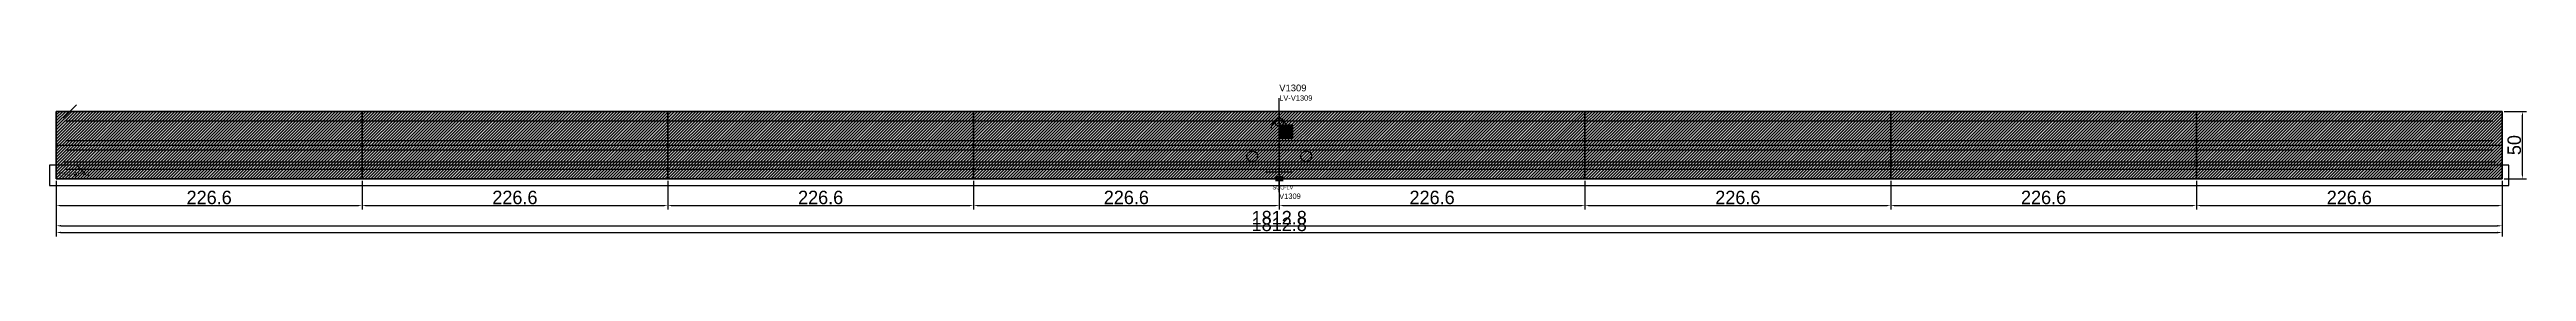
# Model space of a CAD drawing. Header units: metres. Extents: x 12791 to 14626, y 13116 to 13229.
import ezdxf

# ---------------------------------------------------------------- set-up
doc = ezdxf.new("R2010")
doc.units = ezdxf.units.M
for name, color, linetype in [('BARRA DE ANCORAGEM', 251, 'CONTINUOUS'), ('barrote', 251, 'CONTINUOUS'), ('CONCRETO', 251, 'CONTINUOUS'), ('COTA', 241, 'CONTINUOUS'), ('cotas', 241, 'CONTINUOUS'), ('Demarcação 1', 251, 'CONTINUOUS'), ('Demarcação 2', 254, 'CONTINUOUS'), ('Hachura', 251, 'CONTINUOUS'), ('HACHURA MADEIRAS', 1, 'CONTINUOUS'), ('Laje_Perimetro', 7, 'CONTINUOUS'), ('material do compensado', 7, 'CONTINUOUS'), ('NOMENCLATURA', 7, 'CONTINUOUS'), ('Painéis', 200, 'CONTINUOUS'), ('PONTALETE', 7, 'CONTINUOUS'), ('presilha', 1, 'CONTINUOUS'), ('Reaproveitamento', 251, 'CONTINUOUS'), ('SARR_3.5x7', 81, 'CONTINUOUS'), ('SCO-___-LAJ', 2, 'CONTINUOUS'), ('TENSOR', 3, 'CONTINUOUS'), ('texto', 7, 'CONTINUOUS'), ('Texto Qtd Sarr', 242, 'CONTINUOUS')]:
    doc.layers.add(name, color=color, linetype=linetype)
doc.styles.add('STR_STANDARD', font='arial.ttf')
doc.dimstyles.new('EZ DXF', dxfattribs={"dimtxt": 10, "dimasz": 3.5, "dimexe": 3, "dimexo": 1.5, "dimgap": 1, "dimtad": 1, "dimdec": 1, "dimdsep": 46, "dimcen": 2.5, "dimazin": 3, "dimtfac": 1, "dimtmove": 0, "dimatfit": 3})

msp = doc.modelspace()

# ---------------------------------------------------------------- hatches: boundary and pattern name
at = {"layer": 'Hachura'}
h = msp.add_hatch(color=3, dxfattribs=at)
h.dxf.hatch_style = 1
h.paths.add_polyline_path([(12795.5914, 13158.9905), (13022.1914, 13158.9905), (13022.1914, 13208.9905), (12795.5914, 13208.9905)])
h = msp.add_hatch(dxfattribs=at)
h.set_pattern_fill('ANSI31', scale=0.5)
h.paths.add_polyline_path([(12795.5914, 13158.9905), (13022.1914, 13158.9905), (13022.1914, 13208.9905), (12795.5914, 13208.9905)])
h = msp.add_hatch(color=3, dxfattribs=at)
h.dxf.hatch_style = 1
h.paths.add_polyline_path([(12795.5914, 13158.9905), (13022.1914, 13158.9905), (13022.1914, 13208.9905), (12795.5914, 13208.9905)])
h = msp.add_hatch(dxfattribs=at)
h.set_pattern_fill('ANSI31', scale=0.5)
h.paths.add_polyline_path([(12795.5914, 13158.9905), (13022.1914, 13158.9905), (13022.1914, 13208.9905), (12795.5914, 13208.9905)])
h = msp.add_hatch(color=3, dxfattribs=at)
h.dxf.hatch_style = 1
h.paths.add_polyline_path([(13022.1914, 13158.9905), (13248.7914, 13158.9905), (13248.7914, 13208.9905), (13022.1914, 13208.9905)])
h = msp.add_hatch(dxfattribs=at)
h.set_pattern_fill('ANSI31', scale=0.5)
h.paths.add_polyline_path([(13022.1914, 13158.9905), (13248.7914, 13158.9905), (13248.7914, 13208.9905), (13022.1914, 13208.9905)])
h = msp.add_hatch(color=3, dxfattribs=at)
h.dxf.hatch_style = 1
h.paths.add_polyline_path([(13022.1914, 13158.9905), (13248.7914, 13158.9905), (13248.7914, 13208.9905), (13022.1914, 13208.9905)])
h = msp.add_hatch(dxfattribs=at)
h.set_pattern_fill('ANSI31', scale=0.5)
h.paths.add_polyline_path([(13022.1914, 13158.9905), (13248.7914, 13158.9905), (13248.7914, 13208.9905), (13022.1914, 13208.9905)])
h = msp.add_hatch(color=3, dxfattribs=at)
h.dxf.hatch_style = 1
h.paths.add_polyline_path([(13248.7914, 13158.9905), (13475.3914, 13158.9905), (13475.3914, 13208.9905), (13248.7914, 13208.9905)])
h = msp.add_hatch(dxfattribs=at)
h.set_pattern_fill('ANSI31', scale=0.5)
h.paths.add_polyline_path([(13248.7914, 13158.9905), (13475.3914, 13158.9905), (13475.3914, 13208.9905), (13248.7914, 13208.9905)])
h = msp.add_hatch(color=3, dxfattribs=at)
h.dxf.hatch_style = 1
h.paths.add_polyline_path([(13248.7914, 13158.9905), (13475.3914, 13158.9905), (13475.3914, 13208.9905), (13248.7914, 13208.9905)])
h = msp.add_hatch(dxfattribs=at)
h.set_pattern_fill('ANSI31', scale=0.5)
h.paths.add_polyline_path([(13248.7914, 13158.9905), (13475.3914, 13158.9905), (13475.3914, 13208.9905), (13248.7914, 13208.9905)])
h = msp.add_hatch(color=3, dxfattribs=at)
h.dxf.hatch_style = 1
h.paths.add_polyline_path([(13475.3914, 13158.9905), (13701.9914, 13158.9905), (13701.9914, 13208.9905), (13475.3914, 13208.9905)])
h = msp.add_hatch(dxfattribs=at)
h.set_pattern_fill('ANSI31', scale=0.5)
h.paths.add_polyline_path([(13475.3914, 13158.9905), (13701.9914, 13158.9905), (13701.9914, 13208.9905), (13475.3914, 13208.9905)])
h = msp.add_hatch(color=3, dxfattribs=at)
h.dxf.hatch_style = 1
h.paths.add_polyline_path([(13475.3914, 13158.9905), (13701.9914, 13158.9905), (13701.9914, 13208.9905), (13475.3914, 13208.9905)])
h = msp.add_hatch(dxfattribs=at)
h.set_pattern_fill('ANSI31', scale=0.5)
h.paths.add_polyline_path([(13475.3914, 13158.9905), (13701.9914, 13158.9905), (13701.9914, 13208.9905), (13475.3914, 13208.9905)])
h = msp.add_hatch(color=3, dxfattribs=at)
h.dxf.hatch_style = 1
h.paths.add_polyline_path([(13701.9914, 13158.9905), (13928.5914, 13158.9905), (13928.5914, 13208.9905), (13701.9914, 13208.9905)])
h = msp.add_hatch(dxfattribs=at)
h.set_pattern_fill('ANSI31', scale=0.5)
h.paths.add_polyline_path([(13701.9914, 13158.9905), (13928.5914, 13158.9905), (13928.5914, 13208.9905), (13701.9914, 13208.9905)])
h = msp.add_hatch(color=3, dxfattribs=at)
h.dxf.hatch_style = 1
h.paths.add_polyline_path([(13701.9914, 13158.9905), (13928.5914, 13158.9905), (13928.5914, 13208.9905), (13701.9914, 13208.9905)])
h = msp.add_hatch(dxfattribs=at)
h.set_pattern_fill('ANSI31', scale=0.5)
h.paths.add_polyline_path([(13701.9914, 13158.9905), (13928.5914, 13158.9905), (13928.5914, 13208.9905), (13701.9914, 13208.9905)])
h = msp.add_hatch(color=3, dxfattribs=at)
h.dxf.hatch_style = 1
h.paths.add_polyline_path([(13928.5914, 13158.9905), (14155.1914, 13158.9905), (14155.1914, 13208.9905), (13928.5914, 13208.9905)])
h = msp.add_hatch(dxfattribs=at)
h.set_pattern_fill('ANSI31', scale=0.5)
h.paths.add_polyline_path([(13928.5914, 13158.9905), (14155.1914, 13158.9905), (14155.1914, 13208.9905), (13928.5914, 13208.9905)])
h = msp.add_hatch(color=3, dxfattribs=at)
h.dxf.hatch_style = 1
h.paths.add_polyline_path([(13928.5914, 13158.9905), (14155.1914, 13158.9905), (14155.1914, 13208.9905), (13928.5914, 13208.9905)])
h = msp.add_hatch(dxfattribs=at)
h.set_pattern_fill('ANSI31', scale=0.5)
h.paths.add_polyline_path([(13928.5914, 13158.9905), (14155.1914, 13158.9905), (14155.1914, 13208.9905), (13928.5914, 13208.9905)])
h = msp.add_hatch(color=3, dxfattribs=at)
h.dxf.hatch_style = 1
h.paths.add_polyline_path([(14155.1914, 13158.9905), (14381.7914, 13158.9905), (14381.7914, 13208.9905), (14155.1914, 13208.9905)])
h = msp.add_hatch(dxfattribs=at)
h.set_pattern_fill('ANSI31', scale=0.5)
h.paths.add_polyline_path([(14155.1914, 13158.9905), (14381.7914, 13158.9905), (14381.7914, 13208.9905), (14155.1914, 13208.9905)])
h = msp.add_hatch(color=3, dxfattribs=at)
h.dxf.hatch_style = 1
h.paths.add_polyline_path([(14155.1914, 13158.9905), (14381.7914, 13158.9905), (14381.7914, 13208.9905), (14155.1914, 13208.9905)])
h = msp.add_hatch(dxfattribs=at)
h.set_pattern_fill('ANSI31', scale=0.5)
h.paths.add_polyline_path([(14155.1914, 13158.9905), (14381.7914, 13158.9905), (14381.7914, 13208.9905), (14155.1914, 13208.9905)])
h = msp.add_hatch(color=3, dxfattribs=at)
h.dxf.hatch_style = 1
h.paths.add_polyline_path([(14381.7914, 13158.9905), (14608.3914, 13158.9905), (14608.3914, 13208.9905), (14381.7914, 13208.9905)])
h = msp.add_hatch(dxfattribs=at)
h.set_pattern_fill('ANSI31', scale=0.5)
h.paths.add_polyline_path([(14381.7914, 13158.9905), (14608.3914, 13158.9905), (14608.3914, 13208.9905), (14381.7914, 13208.9905)])
h = msp.add_hatch(color=3, dxfattribs=at)
h.dxf.hatch_style = 1
h.paths.add_polyline_path([(14381.7914, 13158.9905), (14608.3914, 13158.9905), (14608.3914, 13208.9905), (14381.7914, 13208.9905)])
h = msp.add_hatch(dxfattribs=at)
h.set_pattern_fill('ANSI31', scale=0.5)
h.paths.add_polyline_path([(14381.7914, 13158.9905), (14608.3914, 13158.9905), (14608.3914, 13208.9905), (14381.7914, 13208.9905)])
at = {"layer": 'HACHURA MADEIRAS'}
h = msp.add_hatch(dxfattribs=at)
h.set_pattern_fill('ANSI31', scale=2)
h.paths.add_polyline_path([(12797.5914, 13160.9905), (12807.5914, 13160.9905), (12807.5914, 13170.9905), (12797.5914, 13170.9905)])
h = msp.add_hatch(dxfattribs=at)
h.set_pattern_fill('ANSI31', scale=2)
h.paths.add_polyline_path([(12797.5914, 13160.9905), (12807.5914, 13160.9905), (12807.5914, 13170.9905), (12797.5914, 13170.9905)])
at = {"layer": 'material do compensado'}
h = msp.add_hatch(dxfattribs=at)
h.set_pattern_fill('ANSI37', scale=2)
h.paths.add_polyline_path([(12808.5914, 13160.9905), (12817.5914, 13160.9905), (12817.5914, 13168.9905), (12808.5914, 13168.9905)])
h = msp.add_hatch(dxfattribs=at)
h.set_pattern_fill('ANSI37', scale=2)
h.paths.add_polyline_path([(12808.5914, 13160.9905), (12817.5914, 13160.9905), (12817.5914, 13168.9905), (12808.5914, 13168.9905)])
at = {"layer": 'Reaproveitamento'}
h = msp.add_hatch(dxfattribs=at)
h.set_pattern_fill('SOLID')
h.paths.add_polyline_path([(13701.9914, 13188.9905), (13711.9914, 13188.9905), (13711.9914, 13198.9905), (13701.9914, 13198.9905)])
h = msp.add_hatch(dxfattribs=at)
h.set_pattern_fill('SOLID')
h.paths.add_polyline_path([(13701.9914, 13188.9905), (13711.9914, 13188.9905), (13711.9914, 13198.9905), (13701.9914, 13198.9905)])

# ---------------------------------------------------------------- linework, layer by layer
at = {"layer": 'BARRA DE ANCORAGEM'}
msp.add_line((12800.5914, 13203.9905), (12810.5914, 13213.9905), dxfattribs=at)
msp.add_line((12800.5914, 13203.9905), (12810.5914, 13213.9905), dxfattribs=at)
at = {"layer": 'barrote'}
msp.add_line((12800.5914, 13171.4905), (14603.3914, 13171.4905), dxfattribs=at)
msp.add_line((12800.5914, 13171.4905), (14603.3914, 13171.4905), dxfattribs=at)
at = {"layer": 'CONCRETO'}
msp.add_solid([(13698.9914, 13160.9905), (13704.9914, 13160.9905), (13698.9914, 13156.9905), (13704.9914, 13156.9905)], dxfattribs=at)
msp.add_solid([(13698.9914, 13160.9905), (13704.9914, 13160.9905), (13698.9914, 13156.9905), (13704.9914, 13156.9905)], dxfattribs=at)
at = {"layer": 'Demarcação 1'}
msp.add_line((12795.5914, 13183.9905), (14608.3914, 13183.9905), dxfattribs=at)
msp.add_line((12795.5914, 13183.9905), (14608.3914, 13183.9905), dxfattribs=at)
at = {"layer": 'Demarcação 2'}
msp.add_line((13248.7914, 13158.9905), (13248.7914, 13208.9905), dxfattribs=at)
msp.add_line((13248.7914, 13158.9905), (13248.7914, 13208.9905), dxfattribs=at)
at = {"layer": 'Laje_Perimetro'}
msp.add_lwpolyline([(12790.5914, 13153.9905), (14613.3914, 13153.9905), (14613.3914, 13168.9905), (12790.5914, 13168.9905)], close=True, dxfattribs=at)
msp.add_lwpolyline([(12790.5914, 13153.9905), (14613.3914, 13153.9905), (14613.3914, 13168.9905), (12790.5914, 13168.9905)], close=True, dxfattribs=at)
at = {"layer": 'Painéis'}
for points in [[(12795.5914, 13158.9905), (12795.5914, 13208.9905)], [(12795.5914, 13158.9905), (13022.1914, 13158.9905), (13022.1914, 13208.9905), (12795.5914, 13208.9905)], [(12795.5914, 13208.9905), (14608.3914, 13208.9905)], [(12795.5914, 13158.9905), (12795.5914, 13208.9905)], [(12795.5914, 13158.9905), (13022.1914, 13158.9905), (13022.1914, 13208.9905), (12795.5914, 13208.9905)], [(12795.5914, 13208.9905), (14608.3914, 13208.9905)], [(13022.1914, 13158.9905), (13022.1914, 13208.9905)], [(13022.1914, 13158.9905), (13248.7914, 13158.9905), (13248.7914, 13208.9905), (13022.1914, 13208.9905)], [(13022.1914, 13158.9905), (13022.1914, 13208.9905)], [(13022.1914, 13158.9905), (13248.7914, 13158.9905), (13248.7914, 13208.9905), (13022.1914, 13208.9905)], [(13248.7914, 13158.9905), (13248.7914, 13208.9905)], [(13248.7914, 13158.9905), (13475.3914, 13158.9905), (13475.3914, 13208.9905), (13248.7914, 13208.9905)], [(13248.7914, 13158.9905), (13248.7914, 13208.9905)], [(13248.7914, 13158.9905), (13475.3914, 13158.9905), (13475.3914, 13208.9905), (13248.7914, 13208.9905)], [(13475.3914, 13158.9905), (13475.3914, 13208.9905)], [(13475.3914, 13158.9905), (13701.9914, 13158.9905), (13701.9914, 13208.9905), (13475.3914, 13208.9905)], [(13475.3914, 13158.9905), (13475.3914, 13208.9905)], [(13475.3914, 13158.9905), (13701.9914, 13158.9905), (13701.9914, 13208.9905), (13475.3914, 13208.9905)], [(13701.9914, 13158.9905), (13701.9914, 13208.9905)], [(13701.9914, 13158.9905), (13928.5914, 13158.9905), (13928.5914, 13208.9905), (13701.9914, 13208.9905)], [(13701.9914, 13158.9905), (13701.9914, 13208.9905)], [(13701.9914, 13158.9905), (13928.5914, 13158.9905), (13928.5914, 13208.9905), (13701.9914, 13208.9905)], [(13928.5914, 13158.9905), (13928.5914, 13208.9905)], [(13928.5914, 13158.9905), (14155.1914, 13158.9905), (14155.1914, 13208.9905), (13928.5914, 13208.9905)], [(13928.5914, 13158.9905), (13928.5914, 13208.9905)], [(13928.5914, 13158.9905), (14155.1914, 13158.9905), (14155.1914, 13208.9905), (13928.5914, 13208.9905)], [(14155.1914, 13158.9905), (14155.1914, 13208.9905)], [(14155.1914, 13158.9905), (14381.7914, 13158.9905), (14381.7914, 13208.9905), (14155.1914, 13208.9905)], [(14155.1914, 13158.9905), (14155.1914, 13208.9905)], [(14155.1914, 13158.9905), (14381.7914, 13158.9905), (14381.7914, 13208.9905), (14155.1914, 13208.9905)], [(14381.7914, 13158.9905), (14381.7914, 13208.9905)], [(14381.7914, 13158.9905), (14608.3914, 13158.9905), (14608.3914, 13208.9905), (14381.7914, 13208.9905)], [(14381.7914, 13158.9905), (14381.7914, 13208.9905)], [(14381.7914, 13158.9905), (14608.3914, 13158.9905), (14608.3914, 13208.9905), (14381.7914, 13208.9905)], [(14608.3914, 13158.9905), (14608.3914, 13208.9905)], [(14608.3914, 13158.9905), (14608.3914, 13208.9905)], [(12795.5914, 13158.9905), (14608.3914, 13158.9905)], [(12795.5914, 13158.9905), (14608.3914, 13158.9905)]]:
    msp.add_lwpolyline(points, close=True, dxfattribs=at)
msp.add_arc((13701.9914, 13196.4905), 6, 0, 180, dxfattribs=at)
msp.add_arc((13701.9914, 13196.4905), 6, 0, 180, dxfattribs=at)
at = {"layer": 'PONTALETE'}
msp.add_line((13701.9914, 13148.9905), (13701.9914, 13218.9905), dxfattribs=at)
msp.add_line((13701.9914, 13148.9905), (13701.9914, 13218.9905), dxfattribs=at)
at = {"layer": 'presilha'}
for centre, radius in [((13701.9914, 13200.9905), 3), ((13701.9914, 13200.9905), 3), ((13681.9914, 13175.6572), 4), ((13681.9914, 13175.6572), 4), ((13721.9914, 13175.6572), 4), ((13721.9914, 13175.6572), 4)]:
    msp.add_circle(centre, radius, dxfattribs=at)
at = {"layer": 'SARR_3.5x7'}
for p, q in [((12802.5914, 13201.9905), (13022.1914, 13201.9905)), ((12802.5914, 13201.9905), (13022.1914, 13201.9905)), ((13022.1914, 13201.9905), (13248.7914, 13201.9905)), ((13022.1914, 13201.9905), (13248.7914, 13201.9905)), ((13248.7914, 13201.9905), (13475.3914, 13201.9905)), ((13248.7914, 13201.9905), (13475.3914, 13201.9905)), ((13475.3914, 13201.9905), (13701.9914, 13201.9905)), ((13475.3914, 13201.9905), (13701.9914, 13201.9905)), ((13701.9914, 13201.9905), (13928.5914, 13201.9905)), ((13701.9914, 13201.9905), (13928.5914, 13201.9905)), ((13928.5914, 13201.9905), (14155.1914, 13201.9905)), ((13928.5914, 13201.9905), (14155.1914, 13201.9905)), ((14155.1914, 13201.9905), (14381.7914, 13201.9905)), ((14155.1914, 13201.9905), (14381.7914, 13201.9905)), ((14381.7914, 13201.9905), (14601.3914, 13201.9905)), ((14381.7914, 13201.9905), (14601.3914, 13201.9905)), ((12802.5914, 13187.4905), (13022.1914, 13187.4905)), ((12802.5914, 13187.4905), (13022.1914, 13187.4905)), ((13022.1914, 13187.4905), (13248.7914, 13187.4905)), ((13022.1914, 13187.4905), (13248.7914, 13187.4905)), ((13248.7914, 13187.4905), (13475.3914, 13187.4905)), ((13248.7914, 13187.4905), (13475.3914, 13187.4905)), ((13475.3914, 13187.4905), (13701.9914, 13187.4905)), ((13475.3914, 13187.4905), (13701.9914, 13187.4905)), ((13701.9914, 13187.4905), (13928.5914, 13187.4905)), ((13701.9914, 13187.4905), (13928.5914, 13187.4905)), ((13928.5914, 13187.4905), (14155.1914, 13187.4905)), ((13928.5914, 13187.4905), (14155.1914, 13187.4905)), ((14155.1914, 13187.4905), (14381.7914, 13187.4905)), ((14155.1914, 13187.4905), (14381.7914, 13187.4905)), ((14381.7914, 13187.4905), (14601.3914, 13187.4905)), ((14381.7914, 13187.4905), (14601.3914, 13187.4905)), ((12802.5914, 13180.4905), (13022.1914, 13180.4905)), ((12802.5914, 13180.4905), (13022.1914, 13180.4905)), ((12802.5914, 13165.9905), (13022.1914, 13165.9905)), ((12802.5914, 13165.9905), (13022.1914, 13165.9905)), ((13022.1914, 13180.4905), (13248.7914, 13180.4905)), ((13022.1914, 13180.4905), (13248.7914, 13180.4905)), ((13022.1914, 13165.9905), (13248.7914, 13165.9905)), ((13022.1914, 13165.9905), (13248.7914, 13165.9905)), ((13248.7914, 13180.4905), (13475.3914, 13180.4905)), ((13248.7914, 13180.4905), (13475.3914, 13180.4905)), ((13248.7914, 13165.9905), (13475.3914, 13165.9905)), ((13248.7914, 13165.9905), (13475.3914, 13165.9905)), ((13475.3914, 13180.4905), (13701.9914, 13180.4905)), ((13475.3914, 13180.4905), (13701.9914, 13180.4905)), ((13475.3914, 13165.9905), (13701.9914, 13165.9905)), ((13475.3914, 13165.9905), (13701.9914, 13165.9905)), ((13701.9914, 13180.4905), (13928.5914, 13180.4905)), ((13701.9914, 13180.4905), (13928.5914, 13180.4905)), ((13701.9914, 13165.9905), (13928.5914, 13165.9905)), ((13701.9914, 13165.9905), (13928.5914, 13165.9905)), ((13928.5914, 13180.4905), (14155.1914, 13180.4905)), ((13928.5914, 13180.4905), (14155.1914, 13180.4905)), ((13928.5914, 13165.9905), (14155.1914, 13165.9905)), ((13928.5914, 13165.9905), (14155.1914, 13165.9905)), ((14155.1914, 13180.4905), (14381.7914, 13180.4905)), ((14155.1914, 13180.4905), (14381.7914, 13180.4905)), ((14155.1914, 13165.9905), (14381.7914, 13165.9905)), ((14155.1914, 13165.9905), (14381.7914, 13165.9905)), ((14381.7914, 13180.4905), (14601.3914, 13180.4905)), ((14381.7914, 13180.4905), (14601.3914, 13180.4905)), ((14381.7914, 13165.9905), (14601.3914, 13165.9905)), ((14381.7914, 13165.9905), (14601.3914, 13165.9905))]:
    msp.add_line(p, q, dxfattribs=at)
at = {"layer": 'TENSOR'}
msp.add_line((13691.9914, 13163.9905), (13711.9914, 13163.9905), dxfattribs=at)
msp.add_line((13691.9914, 13163.9905), (13711.9914, 13163.9905), dxfattribs=at)

# ---------------------------------------------------------------- texts
at = {"layer": 'NOMENCLATURA', "style": 'STR_STANDARD'}
msp.add_text('V1309', height=5, dxfattribs=at).set_placement((13701.9914, 13223.9905))
msp.add_text('V1309', height=5, dxfattribs=at).set_placement((13701.9914, 13223.9905))
at = {"layer": 'NOMENCLATURA', "insert": (13701.9914, 13220.9905), "char_height": 4, "attachment_point": 1}
msp.add_mtext('LV-V1309', dxfattribs=at)
msp.add_mtext('LV-V1309', dxfattribs=at)
at = {"layer": 'SCO-___-LAJ'}
msp.add_text('SCO-LV', height=3, dxfattribs=at).set_placement((13696.9914, 13150.9905))
msp.add_text('SCO-LV', height=3, dxfattribs=at).set_placement((13696.9914, 13150.9905))
at = {"layer": 'texto'}
msp.add_text('V1309', height=4, dxfattribs=at).set_placement((13701.9914, 13143.9905))
msp.add_text('V1309', height=4, dxfattribs=at).set_placement((13701.9914, 13143.9905))
at = {"layer": 'Texto Qtd Sarr'}
msp.add_text('QTD: AUTO', height=3, dxfattribs=at).set_placement((12797.5914, 13160.9905))
msp.add_text('QTD: AUTO', height=3, dxfattribs=at).set_placement((12797.5914, 13160.9905))

# ---------------------------------------------------------------- dimensions: what is measured, and where the dimension line sits
at = {"layer": 'COTA', "color": 1}
msp.add_linear_dim(base=(14623.3914, 13158.9905), p1=(14608.3914, 13158.9905), p2=(14608.3914, 13208.9905), angle=90, dimstyle='EZ DXF', dxfattribs=at).render()
msp.add_linear_dim(base=(14623.3914, 13158.9905), p1=(14608.3914, 13158.9905), p2=(14608.3914, 13208.9905), angle=90, dimstyle='EZ DXF', dxfattribs=at).render()
for base, p1, p2 in [((12795.5914, 13138.9905), (12795.5914, 13158.9905), (13022.1914, 13158.9905)), ((12795.5914, 13118.9905), (12795.5914, 13158.9905), (14608.3914, 13158.9905)), ((12795.5914, 13138.9905), (12795.5914, 13158.9905), (13022.1914, 13158.9905)), ((12795.5914, 13118.9905), (12795.5914, 13158.9905), (14608.3914, 13158.9905)), ((13022.1914, 13138.9905), (13022.1914, 13158.9905), (13248.7914, 13158.9905)), ((13022.1914, 13138.9905), (13022.1914, 13158.9905), (13248.7914, 13158.9905)), ((13248.7914, 13138.9905), (13248.7914, 13158.9905), (13475.3914, 13158.9905)), ((13248.7914, 13138.9905), (13248.7914, 13158.9905), (13475.3914, 13158.9905)), ((13475.3914, 13138.9905), (13475.3914, 13158.9905), (13701.9914, 13158.9905)), ((13475.3914, 13138.9905), (13475.3914, 13158.9905), (13701.9914, 13158.9905)), ((13701.9914, 13138.9905), (13701.9914, 13158.9905), (13928.5914, 13158.9905)), ((13701.9914, 13138.9905), (13701.9914, 13158.9905), (13928.5914, 13158.9905)), ((13928.5914, 13138.9905), (13928.5914, 13158.9905), (14155.1914, 13158.9905)), ((13928.5914, 13138.9905), (13928.5914, 13158.9905), (14155.1914, 13158.9905)), ((14155.1914, 13138.9905), (14155.1914, 13158.9905), (14381.7914, 13158.9905)), ((14155.1914, 13138.9905), (14155.1914, 13158.9905), (14381.7914, 13158.9905)), ((14381.7914, 13138.9905), (14381.7914, 13158.9905), (14608.3914, 13158.9905)), ((14381.7914, 13138.9905), (14381.7914, 13158.9905), (14608.3914, 13158.9905))]:
    msp.add_linear_dim(base=base, p1=p1, p2=p2, dimstyle='EZ DXF', dxfattribs=at).render()
at = {"layer": 'cotas'}
msp.add_linear_dim(base=(12795.5914, 13123.9905), p1=(12795.5914, 13138.9905), p2=(14608.3914, 13138.9905), dimstyle='EZ DXF', dxfattribs=at).render()
msp.add_linear_dim(base=(12795.5914, 13123.9905), p1=(12795.5914, 13138.9905), p2=(14608.3914, 13138.9905), dimstyle='EZ DXF', dxfattribs=at).render()

doc.saveas('drawing.dxf')
